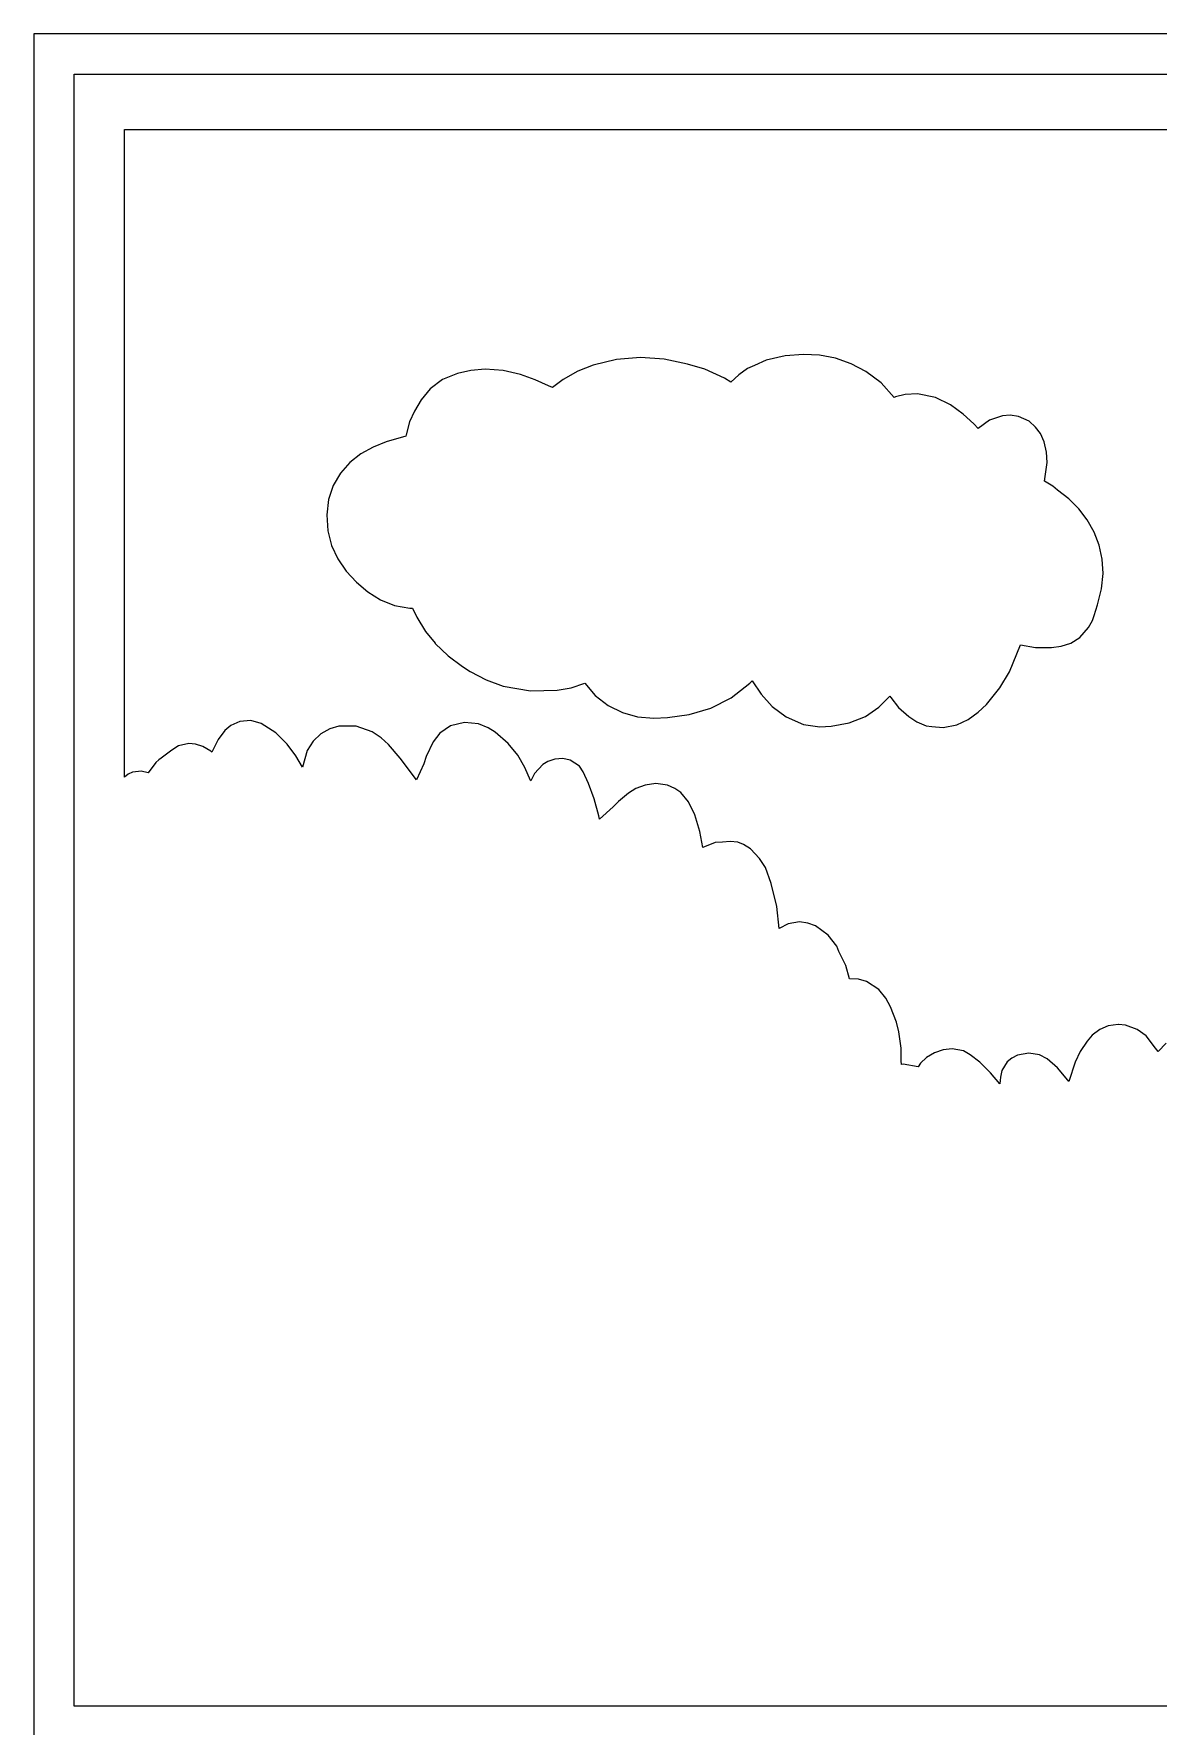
# Model space of a CAD drawing. Extents: x -5 to 805, y 207 to 631.
# Drawn here: x -4.8 to 107.1, y 462.7 to 631 of the extents above; entities that cross this region are included whole.
import ezdxf

# ---------------------------------------------------------------- set-up
doc = ezdxf.new("R2010")
doc.units = 0

msp = doc.modelspace()

# ---------------------------------------------------------------- linework, layer by layer
at = {"layer": '074'}
for p, q in [((-4.75578, 631.014), (-4.75578, 464.666)), ((804.529, 631.014), (-4.75578, 631.014)), ((-4.75578, 631.014), (-4.75578, 631.014)), ((-0.756026, 627.014), (800.529, 627.014)), ((-0.756026, 464.666), (-0.756026, 627.014)), ((-0.756026, 627.014), (-0.756026, 627.014)), ((4.27166, 621.499), (204.912, 621.5)), ((4.27166, 557.05786), (4.27166, 621.499)), ((40.11773, 597.6542), (38.715759, 597.536602)), ((40.12073, 597.6542), (40.11773, 597.6542)), ((41.923171, 597.520626), (40.12073, 597.6542)), ((50.86945, 598.06709), (49.353007, 597.451771)), ((53.196266, 598.634271), (50.86945, 598.06709)), ((50.86945, 598.06709), (50.86945, 598.06709)), ((55.558629, 598.811941), (53.196266, 598.634271)), ((57.924965, 598.64225), (55.558629, 598.811941)), ((60.2637, 598.16735), (57.924965, 598.64225)), ((61.975846, 597.65013), (60.2637, 598.16735)), ((60.2637, 598.16735), (60.2637, 598.16735)), ((63.93739, 596.76898), (61.975846, 597.65013)), ((66.20857, 597.70742), (65.346574, 597.106332)), ((66.91341, 598.02473), (66.20857, 597.70795)), ((66.20857, 597.70795), (66.20857, 597.70742)), ((68.06528, 598.54201), (66.91341, 598.02473)), ((69.972928, 598.977696), (68.06528, 598.54201)), ((71.786, 599.12647), (69.972928, 598.977696)), ((71.7873, 599.12674), (71.783, 599.127)), ((71.783, 599.127), (71.786, 599.12647)), ((71.79074, 599.12725), (71.7873, 599.12674)), ((71.7873, 599.12674), (71.7873, 599.12674)), ((73.381653, 599.048128), (71.79074, 599.12725)), ((74.966436, 598.736804), (73.381653, 599.048128)), ((76.514569, 598.198505), (74.966436, 598.736804)), ((77.99553, 597.43846), (76.514569, 598.198505)), ((35.89689, 596.616122), (34.65557, 595.69779)), ((37.3717, 597.23), (35.89689, 596.616122)), ((37.3717, 597.22947), (37.3717, 597.23)), ((37.3747, 597.22947), (37.3717, 597.22947)), ((37.37474, 597.22942), (37.3747, 597.23)), ((37.3747, 597.23), (37.3747, 597.22947)), ((38.715759, 597.536602), (37.37474, 597.22942)), ((43.65593, 597.1302), (41.923171, 597.520626)), ((45.086884, 596.611092), (43.65593, 597.1302)), ((46.42474, 595.98298), (45.086884, 596.611092)), ((46.80611, 595.82537), (46.42474, 595.98298)), ((47.87582, 596.63204), (46.80611, 595.82537)), ((49.353007, 597.451771), (47.87582, 596.63204)), ((64.55336, 596.36384), (63.93739, 596.76898)), ((65.346574, 597.106332), (64.55336, 596.36384)), ((79.519015, 596.294017), (77.99553, 597.43846)), ((80.81654, 594.8288), (79.519015, 596.294017)), ((33.77536, 594.608139), (33.11046, 593.47777)), ((34.65557, 595.69779), (33.77536, 594.608139)), ((80.94314, 594.8882), (80.81654, 594.8288)), ((80.94614, 594.8882), (80.94314, 594.8882)), ((81.88767, 595.139344), (80.94614, 594.8882)), ((83.10622, 595.20394), (81.88767, 595.139344)), ((83.10922, 595.20394), (83.10622, 595.20341)), ((83.10622, 595.20341), (83.10622, 595.20394)), ((84.897126, 594.830214), (83.10922, 595.20394)), ((86.410576, 594.104175), (84.897126, 594.830214)), ((33.11046, 593.47777), (32.603647, 592.4026)), ((87.676491, 593.183361), (86.410576, 594.104175)), ((88.72179, 592.22531), (87.676491, 593.183361)), ((91.5604, 593.02475), (90.26899, 592.58085)), ((91.5634, 593.02475), (91.5604, 593.02475)), ((92.32652, 593.07899), (91.5634, 593.02475)), ((93.15399, 592.95965), (92.32652, 593.07899)), ((93.15699, 592.95965), (93.15399, 592.95965)), ((94.224101, 592.481389), (93.15699, 592.95965)), ((32.24882, 590.9756), (30.26651, 590.41284)), ((32.25882, 591.13321), (32.24882, 590.9756)), ((32.603647, 592.4026), (32.25882, 591.13321)), ((89.14504, 591.76849), (88.72179, 592.22531)), ((90.26899, 592.58085), (89.14504, 591.76849)), ((94.86747, 591.88477), (94.224101, 592.481389)), ((95.352211, 591.267437), (94.86747, 591.88477)), ((95.72479, 590.43112), (95.352211, 591.267437)), ((27.766847, 589.21956), (26.675693, 588.367646)), ((28.975478, 589.895164), (27.766847, 589.21956)), ((30.26651, 590.41284), (28.975478, 589.895164)), ((95.957531, 589.387837), (95.72479, 590.43112)), ((96.023001, 588.365887), (95.957531, 589.387837)), ((26.675693, 588.367646), (25.73709, 587.32104)), ((95.74279, 586.50629), (96.023001, 588.365887)), ((25.012375, 586.077025), (24.549594, 584.67619)), ((25.73709, 587.32104), (25.012375, 586.077025)), ((96.576269, 586.005636), (95.74279, 586.50629)), ((97.05745, 585.63606), (96.576269, 586.005636)), ((24.549594, 584.67619), (24.363905, 583.16518)), ((98.1654, 584.763344), (97.05745, 585.63606)), ((99.151331, 583.765933), (98.1654, 584.763344)), ((24.363905, 583.16518), (24.47047, 581.59064)), ((99.995968, 582.655462), (99.151331, 583.765933)), ((100.680037, 581.443566), (99.995968, 582.655462)), ((24.47047, 581.59064), (24.853553, 580.124478)), ((101.184263, 580.141881), (100.680037, 581.443566)), ((24.853553, 580.124478), (25.482411, 578.775304)), ((101.489371, 578.762041), (101.184263, 580.141881)), ((25.482411, 578.775304), (26.316374, 577.5508)), ((26.316374, 577.5508), (27.31477, 576.45865)), ((101.576085, 577.315683), (101.489371, 578.762041)), ((27.31477, 576.45865), (28.45182, 575.504959)), ((101.03032, 574.22694), (101.42513, 575.81444)), ((101.42513, 575.81444), (101.576085, 577.315683)), ((28.45182, 575.504959), (29.723247, 574.723107)), ((29.723247, 574.723107), (31.120454, 574.161783)), ((31.120454, 574.161783), (32.63484, 573.86967)), ((100.70271, 573.16034), (101.03032, 574.22694)), ((32.63484, 573.86967), (32.63784, 573.86967)), ((32.63784, 573.86967), (32.63784, 573.86967)), ((32.63784, 573.86967), (32.90914, 573.86914)), ((32.90914, 573.86914), (33.31634, 572.98289)), ((33.31634, 572.98289), (34.182, 571.565252)), ((100.13375, 571.95834), (100.529226, 572.652179)), ((100.529226, 572.652179), (100.70271, 573.16034)), ((34.182, 571.565252), (35.13847, 570.39648)), ((98.35594, 570.391049), (99.259087, 570.969101)), ((99.259087, 570.969101), (100.13375, 571.95834)), ((35.13847, 570.39648), (35.16787, 570.37168)), ((35.16787, 570.37168), (36.458407, 569.138659)), ((36.458407, 569.138659), (37.87985, 568.07621)), ((92.26092, 567.56068), (93.36989, 570.24217)), ((93.36989, 570.24217), (94.865005, 569.970791)), ((94.865005, 569.970791), (96.44001, 569.97035)), ((96.44001, 569.97035), (96.44001, 569.97035)), ((96.44001, 569.97035), (96.44301, 569.97035)), ((96.44301, 569.97035), (97.419012, 570.099645)), ((97.419012, 570.099645), (98.35594, 570.391049)), ((37.87985, 568.07621), (38.64465, 567.59356)), ((38.64465, 567.59356), (40.230481, 566.759441)), ((91.31773, 565.960021), (92.26092, 567.56068)), ((40.230481, 566.759441), (41.91577, 566.13473)), ((41.91577, 566.13473), (41.92277, 566.13173)), ((41.92277, 566.13173), (41.92277, 566.13173)), ((41.92277, 566.13173), (44.62958, 565.65476)), ((44.62958, 565.65476), (44.63258, 565.65476)), ((44.63258, 565.65476), (47.30063, 565.70906)), ((47.30063, 565.70906), (48.684679, 565.971107)), ((48.684679, 565.971107), (50.05084, 566.43615)), ((50.05084, 566.43615), (51.081376, 565.182027)), ((64.60536, 564.953307), (66.45221, 566.41655)), ((66.45221, 566.41655), (66.6734, 566.66356)), ((66.6734, 566.66356), (67.5654, 565.335646)), ((89.98508, 564.3123), (91.31773, 565.960021)), ((51.081376, 565.182027), (52.34945, 564.196945)), ((52.34945, 564.196945), (53.775504, 563.49198)), ((62.56252, 563.93453), (64.60536, 564.953307)), ((67.5654, 565.335646), (68.67481, 564.10455)), ((68.67481, 564.10455), (70.060566, 563.062824)), ((77.93567, 563.11391), (79.291007, 564.025759)), ((79.291007, 564.025759), (80.38359, 565.13239)), ((80.38359, 565.13239), (80.46219, 564.98511)), ((80.46219, 564.98511), (81.235734, 564.009251)), ((81.235734, 564.009251), (82.25947, 563.11959)), ((89.148274, 563.523316), (89.98508, 564.3123)), ((15.71223, 562.62179), (14.829317, 562.214741)), ((15.71623, 562.62179), (15.71223, 562.62179)), ((16.83243, 562.69409), (15.71623, 562.62179)), ((16.83543, 562.69409), (16.83243, 562.69409)), ((17.86275, 562.40057), (16.83543, 562.69409)), ((17.86275, 562.39957), (17.86275, 562.40057)), ((19.301774, 561.464345), (17.86275, 562.39957)), ((17.86275, 562.39957), (17.86275, 562.39957)), ((38.06245, 562.4999), (36.69043, 562.16917)), ((39.46445, 562.35934), (38.06245, 562.4999)), ((38.06245, 562.4999), (38.06245, 562.4999)), ((40.427384, 561.981333), (39.46445, 562.35934)), ((53.775504, 563.49198), (55.27998, 563.07821)), ((55.27998, 563.07821), (55.28298, 563.07821)), ((55.28298, 563.07821), (56.905496, 562.948406)), ((56.905496, 562.948406), (58.27245, 563.01211)), ((58.27245, 563.01211), (58.27545, 563.01211)), ((58.27545, 563.01211), (60.42089, 563.30571)), ((58.27545, 563.01211), (58.27545, 563.01211)), ((60.42089, 563.30571), (62.56252, 563.93453)), ((70.060566, 563.062824), (71.78212, 562.30363)), ((71.78212, 562.30363), (71.78212, 562.30363)), ((71.78212, 562.30363), (71.78512, 562.30363)), ((71.78512, 562.30363), (73.391776, 562.06203)), ((74.52657, 562.13258), (76.339874, 562.461189)), ((76.339874, 562.461189), (77.93567, 563.11391)), ((82.25947, 563.11959), (83.067502, 562.570884)), ((83.067502, 562.570884), (83.97926, 562.17547)), ((85.68408, 562.00856), (87.017664, 562.285234)), ((87.017664, 562.285234), (88.16557, 562.81885)), ((88.16557, 562.81885), (89.148274, 563.523316)), ((13.576701, 560.822133), (13.19922, 560.07517)), ((14.24462, 561.71176), (13.576701, 560.822133)), ((14.829317, 562.214741), (14.24462, 561.71176)), ((20.42486, 560.3568), (19.301774, 561.464345)), ((23.006372, 560.654164), (22.43146, 559.70671)), ((23.78488, 561.37793), (23.006372, 560.654164)), ((24.672029, 561.874718), (23.78488, 561.37793)), ((25.57804, 562.14274), (24.672029, 561.874718)), ((27.296002, 562.149185), (25.57804, 562.14327)), ((25.57804, 562.14327), (25.57804, 562.14274)), ((25.57804, 562.14274), (25.57804, 562.14274)), ((28.89671, 561.57586), (27.296002, 562.149185)), ((28.89671, 561.57486), (28.89671, 561.57586)), ((29.779951, 560.987389), (28.89671, 561.57486)), ((30.5054, 560.33256), (29.779951, 560.987389)), ((35.628145, 561.43381), (34.95214, 560.5863)), ((36.68743, 562.16864), (35.628145, 561.43381)), ((36.69043, 562.16917), (36.68743, 562.16864)), ((41.12997, 561.53665), (40.427384, 561.981333)), ((41.12997, 561.53565), (41.12997, 561.53665)), ((42.399705, 560.435267), (41.12997, 561.53565)), ((73.391776, 562.06203), (74.52657, 562.13258)), ((74.52657, 562.13258), (74.52657, 562.13258)), ((83.97926, 562.17547), (83.97926, 562.17547)), ((83.97926, 562.17547), (84.54769, 562.11967)), ((84.54769, 562.11967), (85.68408, 562.00856)), ((7.89452, 558.96574), (7.68057, 558.79779)), ((8.42575, 559.36571), (7.89452, 558.96574)), ((8.97867, 559.76672), (8.42575, 559.36571)), ((9.64169, 560.176), (8.97867, 559.76672)), ((10.642877, 560.430351), (9.64151, 560.17597)), ((9.64151, 560.17597), (9.64169, 560.176)), ((11.31219, 560.35477), (10.642877, 560.430351)), ((11.31519, 560.35424), (11.31219, 560.35477)), ((11.31819, 560.35477), (11.31519, 560.35424)), ((11.31519, 560.35424), (11.31519, 560.35424)), ((12.03236, 560.10827), (11.31819, 560.35477)), ((12.8323, 559.64267), (12.03236, 560.10827)), ((12.94083, 559.56667), (12.8323, 559.64267)), ((13.19922, 560.07517), (12.94083, 559.56667)), ((21.290487, 559.185173), (20.42486, 560.3568)), ((21.95759, 558.05565), (21.290487, 559.185173)), ((22.43146, 559.70671), (21.95759, 558.05565)), ((30.5054, 560.33203), (30.5054, 560.33256)), ((31.66139, 558.95485), (30.5054, 560.33203)), ((31.66139, 558.95385), (31.66139, 558.95485)), ((33.30574, 556.80721), (31.66139, 558.95385)), ((34.257145, 559.134516), (34.0261, 558.39419)), ((34.95214, 560.5863), (34.257145, 559.134516)), ((43.360775, 559.255209), (42.399705, 560.435267)), ((44.08546, 558.015186), (43.360775, 559.255209)), ((47.838175, 558.928558), (47.05251, 558.8521)), ((48.58265, 558.7746), (47.838175, 558.928558)), ((4.631998, 557.359539), (4.27166, 557.05786)), ((5.06591, 557.57979), (4.631998, 557.359539)), ((5.07091, 557.57979), (5.06591, 557.57979)), ((5.927106, 557.66269), (5.07091, 557.57979)), ((5.07091, 557.57979), (5.07091, 557.57979)), ((6.62275, 557.50019), (5.927106, 557.66269)), ((7.37361, 558.52391), (6.62275, 557.50019)), ((7.68057, 558.79779), (7.37361, 558.52391)), ((34.0261, 558.39419), (33.30574, 556.80721)), ((44.64604, 556.73491), (44.08546, 558.015186)), ((45.04066, 557.43355), (44.66454, 556.69771)), ((45.85157, 558.325), (45.04066, 557.43355)), ((46.348971, 558.625071), (45.85157, 558.325)), ((47.05251, 558.8521), (46.348971, 558.625071)), ((49.50245, 558.149686), (48.58265, 558.7746)), ((49.86476, 557.60929), (49.50245, 558.149686)), ((50.3903, 556.44244), (49.86476, 557.60929)), ((44.66454, 556.69771), (44.64604, 556.73491)), ((50.3903, 556.44144), (50.3903, 556.44244)), ((50.963134, 554.91347), (50.3903, 556.44144)), ((55.10469, 555.927116), (54.3807, 555.48443)), ((56.02452, 556.28593), (55.10469, 555.927116)), ((57.088484, 556.443679), (56.02452, 556.28593)), ((58.24766, 556.28093), (57.088484, 556.443679)), ((59.004416, 555.953265), (58.24766, 556.28093)), ((59.585229, 555.52913), (59.004416, 555.953265)), ((51.42694, 553.23802), (50.963134, 554.91347)), ((52.86969, 554.12379), (51.51164, 552.88148)), ((53.380965, 554.635761), (52.86969, 554.12379)), ((54.3807, 555.48443), (53.380965, 554.635761)), ((60.3359, 554.6216), (59.585229, 555.52913)), ((60.96685, 553.324), (60.3359, 554.6216)), ((51.42694, 553.23702), (51.42694, 553.23802)), ((51.51164, 552.88148), (51.42694, 553.23702)), ((61.472414, 551.671428), (60.96685, 553.324)), ((61.77301, 550.07821), (61.472414, 551.671428)), ((62.98792, 550.55725), (61.77301, 550.07821)), ((63.74291, 550.61615), (62.98792, 550.55725)), ((64.47827, 550.67295), (63.74291, 550.61615)), ((64.48227, 550.67348), (64.47827, 550.67295)), ((65.243634, 550.594086), (64.48227, 550.67348)), ((65.819286, 550.383783), (65.243634, 550.594086)), ((66.50281, 549.93399), (65.819286, 550.383783)), ((67.423153, 548.993522), (66.50281, 549.93399)), ((67.99756, 548.068869), (67.423153, 548.993522)), ((68.56624, 546.50164), (67.99756, 548.068869)), ((69.1238, 544.213263), (68.56624, 546.50164)), ((69.3507, 542.01613), (69.1238, 544.213263)), ((70.247297, 542.471689), (69.3507, 542.01613)), ((71.37281, 542.66312), (70.247297, 542.471689)), ((71.37581, 542.66259), (71.37281, 542.66312)), ((71.37881, 542.66359), (71.37581, 542.66259)), ((72.200144, 542.555247), (71.37881, 542.66359)), ((72.96337, 542.273881), (72.200144, 542.555247)), ((74.24943, 541.35669), (72.96337, 542.273881)), ((75.083736, 540.248445), (74.24943, 541.35669)), ((75.29588, 539.73198), (75.083736, 540.248445)), ((75.99197, 538.34292), (75.29588, 539.73198)), ((76.36609, 537.00864), (75.99197, 538.34292)), ((76.37209, 537.01064), (76.36609, 537.00864)), ((76.37509, 537.01012), (76.37209, 537.01064)), ((76.37809, 537.01064), (76.37509, 537.01012)), ((77.25061, 536.983585), (76.37809, 537.01064)), ((78.0471, 536.751831), (77.25061, 536.983585)), ((79.26524, 535.95645), (78.0471, 536.751831)), ((79.981755, 535.079971), (79.26524, 535.95645)), ((80.44708, 534.22735), (79.981755, 535.079971)), ((81.027507, 532.713276), (80.44708, 534.22735)), ((81.27753, 531.74947), (81.027507, 532.713276)), ((101.24727, 531.98336), (100.483483, 531.395515)), ((102.081512, 532.336513), (101.24727, 531.98336)), ((103.088, 532.481), (102.081512, 532.336513)), ((103.088, 532.48048), (103.088, 532.481)), ((103.091, 532.48048), (103.088, 532.48048)), ((103.094, 532.481), (103.091, 532.48048)), ((103.09431, 532.4808), (103.094, 532.481)), ((103.794, 532.4074), (103.09431, 532.4808)), ((104.96082, 531.980234), (103.794, 532.4074)), ((105.85227, 531.34234), (104.96082, 531.980234)), ((81.482622, 530.106824), (81.27753, 531.74947)), ((99.98431, 530.82219), (99.300937, 529.772423)), ((100.483483, 531.395515), (99.98431, 530.82219)), ((106.78659, 530.11038), (105.85227, 531.34234)), ((107.8599, 530.60802), (107.04239, 529.77293)), ((81.50335, 528.84784), (81.482622, 530.106824)), ((81.53795, 528.49695), (81.50335, 528.84784)), ((84.028113, 529.187115), (83.43486, 528.61147)), ((84.797462, 529.649866), (84.028113, 529.187115)), ((85.665561, 529.95464), (84.797462, 529.649866)), ((86.55506, 530.05635), (85.665561, 529.95464)), ((86.55806, 530.05582), (86.55506, 530.05635)), ((86.56106, 530.05635), (86.55806, 530.05582)), ((87.711064, 529.839384), (86.56106, 530.05635)), ((88.36819, 529.45483), (87.711064, 529.839384)), ((89.30508, 528.73136), (88.36819, 529.45483)), ((90.38823, 527.65908), (89.30508, 528.73136)), ((92.04132, 528.73498), (91.51928, 527.88835)), ((92.510625, 529.128575), (92.04132, 528.73498)), ((93.073858, 529.412861), (92.510625, 529.128575)), ((94.19365, 529.62278), (93.073858, 529.412861)), ((94.19665, 529.62225), (94.19365, 529.62278)), ((94.19965, 529.62278), (94.19665, 529.62225)), ((95.257082, 529.438061), (94.19965, 529.62278)), ((96.028535, 529.064345), (95.257082, 529.438061)), ((97.03101, 528.14948), (96.028535, 529.064345)), ((98.80889, 528.728224), (98.18649, 526.79298)), ((99.300937, 529.772423), (98.80889, 528.728224)), ((107.04239, 529.77293), (106.78659, 530.11038)), ((81.69606, 528.50295), (81.53795, 528.49695)), ((81.70006, 528.50295), (81.69606, 528.50295)), ((81.69606, 528.50295), (81.69606, 528.50295)), ((83.193, 528.24509), (81.70006, 528.50295)), ((83.43486, 528.61147), (83.193, 528.24509)), ((91.31633, 526.5656), (90.38823, 527.65908)), ((91.35973, 527.21983), (91.31633, 526.5656)), ((91.51928, 527.88835), (91.35973, 527.21983)), ((98.0573, 526.94181), (97.03101, 528.14948)), ((98.18649, 526.79298), (98.0573, 526.94181)), ((-4.75578, 464.666), (-4.75578, 460.666)), ((84.7209, 464.666), (-0.756026, 464.666)), ((800.529, 464.666), (84.7209, 464.666))]:
    msp.add_line(p, q, dxfattribs=at)

doc.saveas('drawing.dxf')
